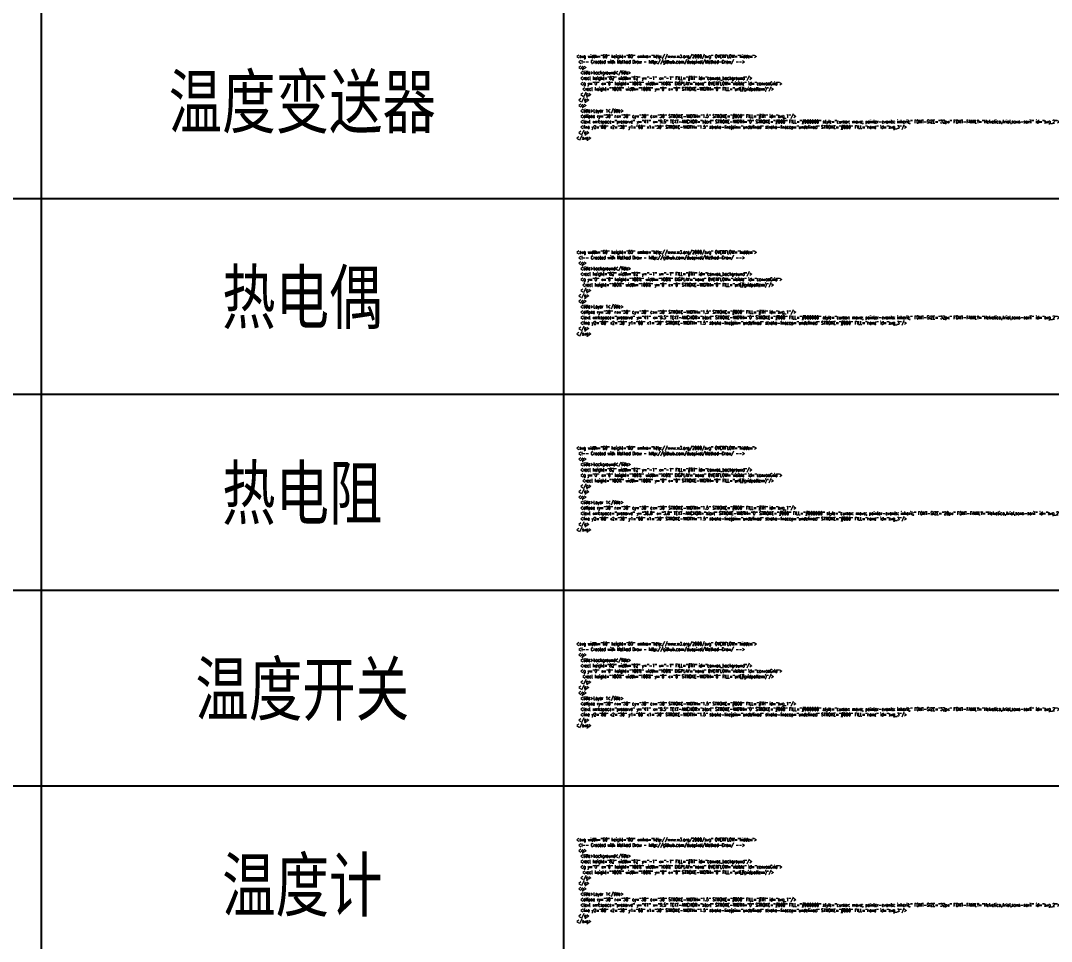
# Model space of a CAD drawing. Header units: millimetres. Extents: x 592 to 5868, y 122 to 2804.
# Drawn here: x 2589 to 3378, y 762 to 1467 of the extents above; entities that cross this region are included whole.
import ezdxf
from ezdxf.enums import TextEntityAlignment as Align

# ---------------------------------------------------------------- set-up
doc = ezdxf.new("R2010")
doc.units = ezdxf.units.MM
doc.styles.add('Romans', font='romans.shx', dxfattribs={"width": 0.75, "bigfont": 'fs1.shx'})
doc.styles.add('ST', font='', dxfattribs={"width": 0.75})
doc.styles.get('ST').set_extended_font_data('SimSun')

msp = doc.modelspace()

# ---------------------------------------------------------------- linework, layer by layer
at = {"lineweight": -3}
for p, q in [((2604.869, 2530.622), (2604.869, 130.738)), ((3004.862, 2530.622), (3004.862, 130.738)), ((2204.847, 1330.675), (3404.884, 1330.675)), ((2204.847, 1180.683), (3404.884, 1180.683)), ((2204.847, 1030.691), (3404.884, 1030.691)), ((2204.847, 880.699), (3404.884, 880.699))]:
    msp.add_line(p, q, dxfattribs=at)

# ---------------------------------------------------------------- texts
at = {"color": 7, "lineweight": -3, "style": 'ST', "width": 0.75}
for s, p in [('温度变送器', (2804.851, 1405.671)), ('热电偶', (2804.851, 1255.679)), ('热电阻', (2804.851, 1105.687)), ('温度开关', (2804.851, 955.695)), ('温度计', (2804.836, 805.703))]:
    msp.add_text(s, height=40, dxfattribs=at).set_placement(p, align=Align.MIDDLE)
at = {"char_height": 2.5, "width": 387.2503, "attachment_point": 1, "style": 'Romans'}
for s, insert in [('<svg width="60" height="80" xmlns="http://www.w3.org/2000/svg" OVERFLOW="hidden">\\P <!-- Created with Method Draw - http://github.com/duopixel/Method-Draw/ -->\\P <g>\\P  <title>background</title>\\P  <rect height="82" width="62" y="-1" x="-1" FILL="#fff" id="canvas_background"/>\\P  <g y="0" x="0" height="100%" width="100%" DISPLAY="none" OVERFLOW="visible" id="canvasGrid">\\P   <rect height="100%" width="100%" y="0" x="0" STROKE-WIDTH="0" FILL="url(#gridpattern)"/>\\P  </g>\\P </g>\\P <g>\\P  <title>Layer 1</title>\\P  <ellipse ry="30" rx="30" cy="30" cx="30" STROKE-WIDTH="1.5" STROKE="#000" FILL="#fff" id="svg_1"/>\\P  <text xml:space="preserve" y="41" x="9.5" TEXT-ANCHOR="start" STROKE-WIDTH="0" STROKE="#000" FILL="#000000" style="cursor: move; pointer-events: inherit;" FONT-SIZE="32px" FONT-FAMILY="Helvetica,Arial,sans-serif" id="svg_2">TT</text>\\P  <line y2="80" x2="30" y1="60" x1="30" STROKE-WIDTH="1.5" stroke-linejoin="undefined" stroke-linecap="undefined" STROKE="#000" FILL="none" id="svg_3"/>\\P </g>\\P</svg>', (3014.718, 1440.738)), ('<svg width="60" height="80" xmlns="http://www.w3.org/2000/svg" OVERFLOW="hidden">\\P <!-- Created with Method Draw - http://github.com/duopixel/Method-Draw/ -->\\P <g>\\P  <title>background</title>\\P  <rect height="82" width="62" y="-1" x="-1" FILL="#fff" id="canvas_background"/>\\P  <g y="0" x="0" height="100%" width="100%" DISPLAY="none" OVERFLOW="visible" id="canvasGrid">\\P   <rect height="100%" width="100%" y="0" x="0" STROKE-WIDTH="0" FILL="url(#gridpattern)"/>\\P  </g>\\P </g>\\P <g>\\P  <title>Layer 1</title>\\P  <ellipse ry="30" rx="30" cy="30" cx="30" STROKE-WIDTH="1.5" STROKE="#000" FILL="#fff" id="svg_1"/>\\P  <text xml:space="preserve" y="41" x="9.5" TEXT-ANCHOR="start" STROKE-WIDTH="0" STROKE="#000" FILL="#000000" style="cursor: move; pointer-events: inherit;" FONT-SIZE="32px" FONT-FAMILY="Helvetica,Arial,sans-serif" id="svg_2">K</text>\\P  <line y2="80" x2="30" y1="60" x1="30" STROKE-WIDTH="1.5" stroke-linejoin="undefined" stroke-linecap="undefined" STROKE="#000" FILL="none" id="svg_3"/>\\P </g>\\P</svg>', (3014.718, 1290.746)), ('<svg width="60" height="80" xmlns="http://www.w3.org/2000/svg" OVERFLOW="hidden">\\P <!-- Created with Method Draw - http://github.com/duopixel/Method-Draw/ -->\\P <g>\\P  <title>background</title>\\P  <rect height="82" width="62" y="-1" x="-1" FILL="#fff" id="canvas_background"/>\\P  <g y="0" x="0" height="100%" width="100%" DISPLAY="none" OVERFLOW="visible" id="canvasGrid">\\P   <rect height="100%" width="100%" y="0" x="0" STROKE-WIDTH="0" FILL="url(#gridpattern)"/>\\P  </g>\\P </g>\\P <g>\\P  <title>Layer 1</title>\\P  <ellipse ry="30" rx="30" cy="30" cx="30" STROKE-WIDTH="1.5" STROKE="#000" FILL="#fff" id="svg_1"/>\\P  <text xml:space="preserve" y="36.8" x="3.8" TEXT-ANCHOR="start" STROKE-WIDTH="0" STROKE="#000" FILL="#000000" style="cursor: move; pointer-events: inherit;" FONT-SIZE="20px" FONT-FAMILY="Helvetica,Arial,sans-serif" id="svg_2">Pt100</text>\\P  <line y2="80" x2="30" y1="60" x1="30" STROKE-WIDTH="1.5" stroke-linejoin="undefined" stroke-linecap="undefined" STROKE="#000" FILL="none" id="svg_3"/>\\P </g>\\P</svg>', (3014.718, 1140.754)), ('<svg width="60" height="80" xmlns="http://www.w3.org/2000/svg" OVERFLOW="hidden">\\P <!-- Created with Method Draw - http://github.com/duopixel/Method-Draw/ -->\\P <g>\\P  <title>background</title>\\P  <rect height="82" width="62" y="-1" x="-1" FILL="#fff" id="canvas_background"/>\\P  <g y="0" x="0" height="100%" width="100%" DISPLAY="none" OVERFLOW="visible" id="canvasGrid">\\P   <rect height="100%" width="100%" y="0" x="0" STROKE-WIDTH="0" FILL="url(#gridpattern)"/>\\P  </g>\\P </g>\\P <g>\\P  <title>Layer 1</title>\\P  <ellipse ry="30" rx="30" cy="30" cx="30" STROKE-WIDTH="1.5" STROKE="#000" FILL="#fff" id="svg_1"/>\\P  <text xml:space="preserve" y="41" x="9.5" TEXT-ANCHOR="start" STROKE-WIDTH="0" STROKE="#000" FILL="#000000" style="cursor: move; pointer-events: inherit;" FONT-SIZE="32px" FONT-FAMILY="Helvetica,Arial,sans-serif" id="svg_2">TS</text>\\P  <line y2="80" x2="30" y1="60" x1="30" STROKE-WIDTH="1.5" stroke-linejoin="undefined" stroke-linecap="undefined" STROKE="#000" FILL="none" id="svg_3"/>\\P </g>\\P</svg>', (3014.718, 990.762)), ('<svg width="60" height="80" xmlns="http://www.w3.org/2000/svg" OVERFLOW="hidden">\\P <!-- Created with Method Draw - http://github.com/duopixel/Method-Draw/ -->\\P <g>\\P  <title>background</title>\\P  <rect height="82" width="62" y="-1" x="-1" FILL="#fff" id="canvas_background"/>\\P  <g y="0" x="0" height="100%" width="100%" DISPLAY="none" OVERFLOW="visible" id="canvasGrid">\\P   <rect height="100%" width="100%" y="0" x="0" STROKE-WIDTH="0" FILL="url(#gridpattern)"/>\\P  </g>\\P </g>\\P <g>\\P  <title>Layer 1</title>\\P  <ellipse ry="30" rx="30" cy="30" cx="30" STROKE-WIDTH="1.5" STROKE="#000" FILL="#fff" id="svg_1"/>\\P  <text xml:space="preserve" y="41" x="9.5" TEXT-ANCHOR="start" STROKE-WIDTH="0" STROKE="#000" FILL="#000000" style="cursor: move; pointer-events: inherit;" FONT-SIZE="32px" FONT-FAMILY="Helvetica,Arial,sans-serif" id="svg_2">TI</text>\\P  <line y2="80" x2="30" y1="60" x1="30" STROKE-WIDTH="1.5" stroke-linejoin="undefined" stroke-linecap="undefined" STROKE="#000" FILL="none" id="svg_3"/>\\P </g>\\P</svg>', (3014.718, 840.77))]:
    msp.add_mtext(s, dxfattribs=dict(at, insert=insert))

doc.saveas('drawing.dxf')
